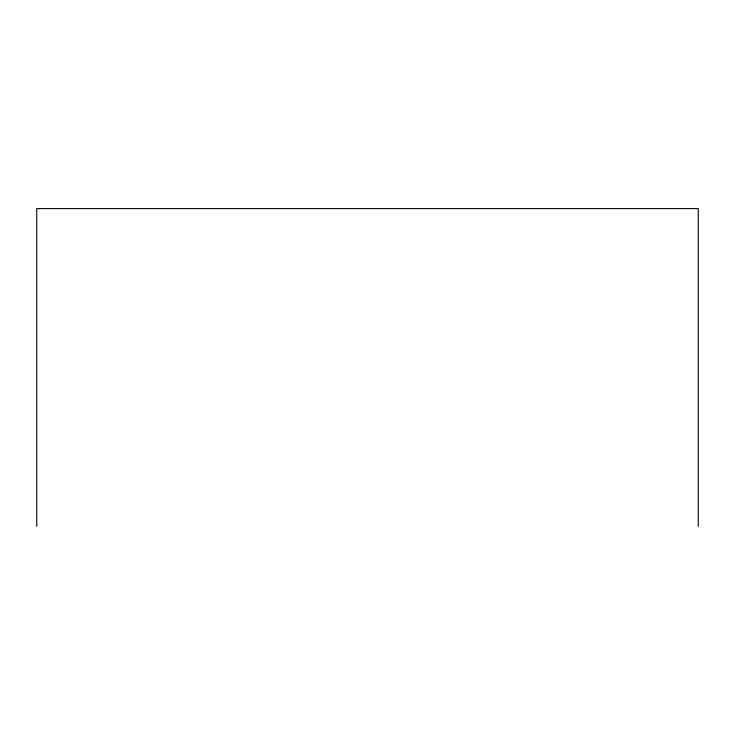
<?xml version="1.0" encoding="UTF-8"?>
<svg xmlns="http://www.w3.org/2000/svg" width="735" height="735" viewBox="0 0 735 735"><rect width="100%" height="100%" fill="white"/><g stroke="black" fill="none" stroke-linecap="round" stroke-linejoin="round"><path stroke-width="1.1" d="M698.25 526.407L698.25 208.593L36.75 208.593L36.75 526.407"/></g></svg>
